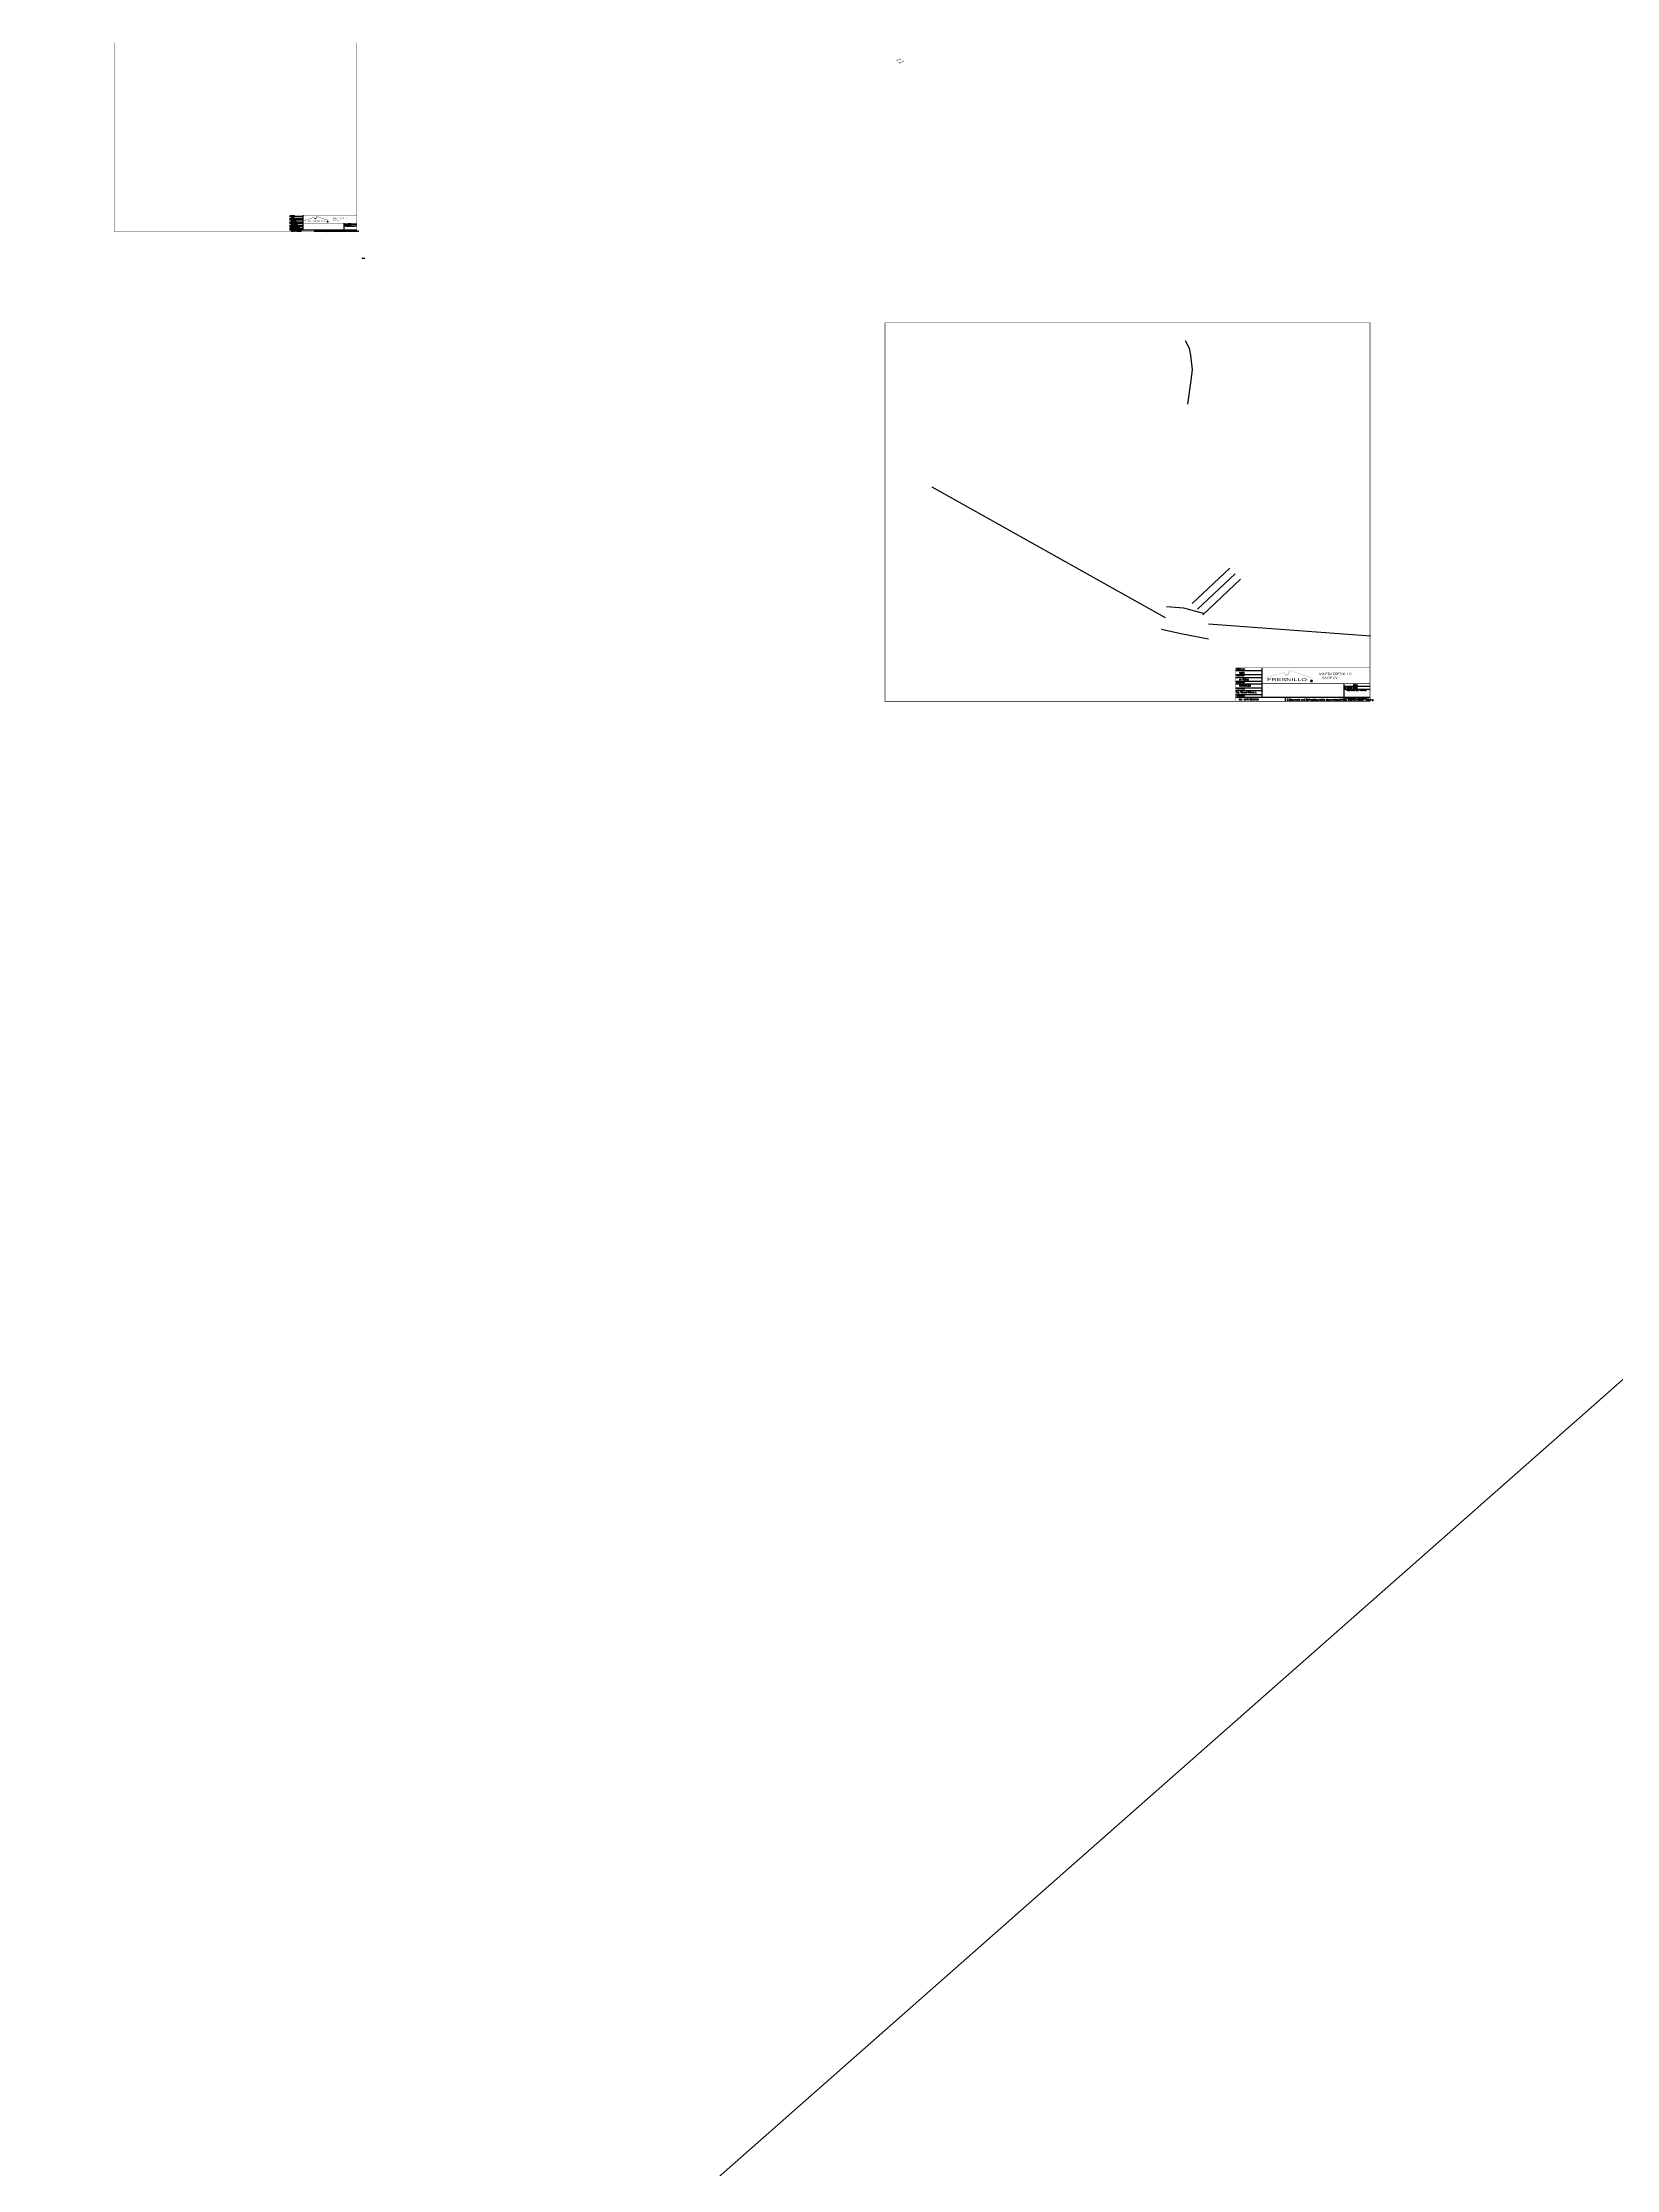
# Model space of a CAD drawing. Extents: x 3 to 13121, y 0 to 10378.
# Drawn here: x 9829 to 10240, y 9647 to 10201 of the extents above; entities that cross this region are included whole.
import ezdxf
from ezdxf.enums import TextEntityAlignment as Align

# ---------------------------------------------------------------- set-up
doc = ezdxf.new("R2010")
doc.units = 0
doc.header["$MEASUREMENT"] = 0
for name, color, linetype in [('Layer 1', 7, 'Continuous'), ('MARGEN', 7, 'Continuous'), ('MTEXT', 7, 'Continuous'), ('PE', 1, 'Continuous'), ('TXT_M', 7, 'Continuous')]:
    doc.layers.add(name, color=color, linetype=linetype)
doc.styles.add('CBF', font='')
doc.styles.add('ROMAND', font='romand', dxfattribs={"width": 0.7})
doc.styles.add('ROMANS', font='romans.shx', dxfattribs={"width": 1.65})
doc.styles.get('CBF').set_extended_font_data('Institucional')

# ---------------------------------------------------------------- blocks, each defined once
blk = doc.blocks.new('mar1a')
at = {"layer": 'PE', "linetype": 'Continuous', "lineweight": 0}
h = blk.add_hatch(color=1, dxfattribs=at)
edge = h.paths.add_edge_path()
edge.add_spline(control_points=[(0.7947, 0.0605), (0.7947, 0.0605), (0.8305, 0.0744), (0.8305, 0.0744), (0.8305, 0.0744), (0.8312, 0.0747), (0.8317, 0.0745), (0.8319, 0.0736), (0.8319, 0.0736), (0.8324, 0.0724), (0.8329, 0.0713), (0.8334, 0.0701), (0.8334, 0.0701), (0.8347, 0.0677), (0.8372, 0.0686), (0.8385, 0.0716), (0.8385, 0.0716), (0.8388, 0.0722), (0.8394, 0.0725), (0.8401, 0.0725), (0.8401, 0.0725), (0.8393, 0.0726), (0.8389, 0.0732), (0.8396, 0.0744), (0.8396, 0.0744), (0.8412, 0.0761), (0.8404, 0.0779), (0.8413, 0.0797), (0.8413, 0.0797), (0.8413, 0.0797), (0.8413, 0.0797), (0.8413, 0.0797), (0.8413, 0.0797), (0.8414, 0.0801), (0.8418, 0.0803), (0.8422, 0.0801), (0.8422, 0.0801), (0.8422, 0.0801), (0.8865, 0.0606), (0.8865, 0.0606), (0.8865, 0.0606), (0.8869, 0.0604), (0.8871, 0.06), (0.8869, 0.0597), (0.8869, 0.0597), (0.8869, 0.0597), (0.8869, 0.0597), (0.8869, 0.0597), (0.8869, 0.0597), (0.8868, 0.0593), (0.8863, 0.0592), (0.886, 0.0593), (0.886, 0.0593), (0.886, 0.0593), (0.8426, 0.0784), (0.8426, 0.0784), (0.8426, 0.0784), (0.8426, 0.0784), (0.8424, 0.0785), (0.8424, 0.0785), (0.8424, 0.0785), (0.842, 0.0768), (0.8435, 0.0754), (0.8423, 0.0735), (0.8423, 0.0735), (0.842, 0.0729), (0.8411, 0.0725), (0.8403, 0.0725), (0.8403, 0.0725), (0.8414, 0.0723), (0.8424, 0.0714), (0.8418, 0.0701), (0.8418, 0.0701), (0.8392, 0.0643), (0.8332, 0.0637), (0.832, 0.0686), (0.832, 0.0686), (0.8316, 0.0699), (0.831, 0.0715), (0.8305, 0.0729), (0.8305, 0.0729), (0.8305, 0.0729), (0.7953, 0.0592), (0.7953, 0.0592), (0.7953, 0.0592), (0.7949, 0.0591), (0.7945, 0.0592), (0.7943, 0.0596), (0.7943, 0.0596), (0.7943, 0.0596), (0.7943, 0.0596), (0.7943, 0.0596), (0.7943, 0.0596), (0.7942, 0.06), (0.7944, 0.0604), (0.7947, 0.0605)], knot_values=[0, 0, 0, 0, 0.041667, 0.041667, 0.041667, 0.041667, 0.083333, 0.083333, 0.083333, 0.083333, 0.125, 0.125, 0.125, 0.125, 0.166667, 0.166667, 0.166667, 0.166667, 0.208333, 0.208333, 0.208333, 0.208333, 0.25, 0.25, 0.25, 0.25, 0.291667, 0.291667, 0.291667, 0.291667, 0.333333, 0.333333, 0.333333, 0.333333, 0.375, 0.375, 0.375, 0.375, 0.416667, 0.416667, 0.416667, 0.416667, 0.458333, 0.458333, 0.458333, 0.458333, 0.5, 0.5, 0.5, 0.5, 0.541667, 0.541667, 0.541667, 0.541667, 0.583333, 0.583333, 0.583333, 0.583333, 0.625, 0.625, 0.625, 0.625, 0.666667, 0.666667, 0.666667, 0.666667, 0.708333, 0.708333, 0.708333, 0.708333, 0.75, 0.75, 0.75, 0.75, 0.791667, 0.791667, 0.791667, 0.791667, 0.833333, 0.833333, 0.833333, 0.833333, 0.875, 0.875, 0.875, 0.875, 0.916667, 0.916667, 0.916667, 0.916667, 0.958333, 0.958333, 0.958333, 0.958333, 1, 1, 1, 1], degree=3, periodic=0)
at = {"layer": 'Layer 1'}
for points, knots in [([(0.8852, 0.0542), (0.8862, 0.0542), (0.887, 0.0534), (0.887, 0.0524), (0.887, 0.0524), (0.887, 0.0514), (0.8862, 0.0506), (0.8852, 0.0506), (0.8852, 0.0506), (0.8842, 0.0506), (0.8834, 0.0514), (0.8834, 0.0524), (0.8834, 0.0524), (0.8834, 0.0534), (0.8842, 0.0542), (0.8852, 0.0542)], [0, 0, 0, 0, 0.25, 0.25, 0.25, 0.25, 0.5, 0.5, 0.5, 0.5, 0.75, 0.75, 0.75, 0.75, 1, 1, 1, 1]), ([(0.8852, 0.0539), (0.886, 0.0539), (0.8867, 0.0532), (0.8867, 0.0524), (0.8867, 0.0524), (0.8867, 0.0516), (0.886, 0.0509), (0.8852, 0.0509), (0.8852, 0.0509), (0.8844, 0.0509), (0.8837, 0.0516), (0.8837, 0.0524), (0.8837, 0.0524), (0.8837, 0.0532), (0.8844, 0.0539), (0.8852, 0.0539)], [0, 0, 0, 0, 0.25, 0.25, 0.25, 0.25, 0.5, 0.5, 0.5, 0.5, 0.75, 0.75, 0.75, 0.75, 1, 1, 1, 1]), ([(0.8857, 0.0524), (0.8858, 0.0524), (0.8859, 0.0525), (0.886, 0.0525), (0.886, 0.0525), (0.8861, 0.0526), (0.8861, 0.0528), (0.8861, 0.0529), (0.8861, 0.0529), (0.8861, 0.053), (0.8861, 0.0531), (0.886, 0.0532), (0.886, 0.0532), (0.886, 0.0533), (0.8859, 0.0534), (0.8858, 0.0534), (0.8858, 0.0534), (0.8857, 0.0534), (0.8856, 0.0534), (0.8854, 0.0534), (0.8854, 0.0534), (0.8854, 0.0534), (0.8845, 0.0534), (0.8845, 0.0534), (0.8845, 0.0534), (0.8845, 0.0534), (0.8845, 0.0514), (0.8845, 0.0514), (0.8845, 0.0514), (0.8845, 0.0514), (0.8848, 0.0514), (0.8848, 0.0514), (0.8848, 0.0514), (0.8848, 0.0514), (0.8848, 0.0523), (0.8848, 0.0523), (0.8848, 0.0523), (0.8848, 0.0523), (0.8854, 0.0523), (0.8854, 0.0523), (0.8854, 0.0523), (0.8854, 0.0523), (0.8859, 0.0514), (0.8859, 0.0514), (0.8859, 0.0514), (0.8859, 0.0514), (0.8863, 0.0514), (0.8863, 0.0514), (0.8863, 0.0514), (0.8863, 0.0514), (0.8857, 0.0524), (0.8857, 0.0524)], [0, 0, 0, 0, 0.076923, 0.076923, 0.076923, 0.076923, 0.153846, 0.153846, 0.153846, 0.153846, 0.230769, 0.230769, 0.230769, 0.230769, 0.307692, 0.307692, 0.307692, 0.307692, 0.384615, 0.384615, 0.384615, 0.384615, 0.461538, 0.461538, 0.461538, 0.461538, 0.538462, 0.538462, 0.538462, 0.538462, 0.615385, 0.615385, 0.615385, 0.615385, 0.692308, 0.692308, 0.692308, 0.692308, 0.769231, 0.769231, 0.769231, 0.769231, 0.846154, 0.846154, 0.846154, 0.846154, 0.923077, 0.923077, 0.923077, 0.923077, 1, 1, 1, 1]), ([(0.8848, 0.0526), (0.8848, 0.0526), (0.8853, 0.0526), (0.8853, 0.0526), (0.8853, 0.0526), (0.8855, 0.0526), (0.8856, 0.0526), (0.8856, 0.0526), (0.8856, 0.0526), (0.8857, 0.0526), (0.8858, 0.0527), (0.8858, 0.0527), (0.8858, 0.0527), (0.8858, 0.0528), (0.8858, 0.0528), (0.8858, 0.0529), (0.8858, 0.0529), (0.8858, 0.053), (0.8858, 0.0531), (0.8857, 0.0531), (0.8857, 0.0531), (0.8857, 0.0532), (0.8856, 0.0532), (0.8854, 0.0532), (0.8854, 0.0532), (0.8854, 0.0532), (0.8848, 0.0532), (0.8848, 0.0532), (0.8848, 0.0532), (0.8848, 0.0532), (0.8848, 0.0526), (0.8848, 0.0526)], [0, 0, 0, 0, 0.125, 0.125, 0.125, 0.125, 0.25, 0.25, 0.25, 0.25, 0.375, 0.375, 0.375, 0.375, 0.5, 0.5, 0.5, 0.5, 0.625, 0.625, 0.625, 0.625, 0.75, 0.75, 0.75, 0.75, 0.875, 0.875, 0.875, 0.875, 1, 1, 1, 1])]:
    blk.add_open_spline(points, degree=3, knots=knots, dxfattribs=at)
at = {"layer": 'MARGEN', "const_width": 0.001}
blk.add_lwpolyline([(0.0493, 0.9722), (1, 0.9722), (1, 0), (0.0493, 0)], close=True, dxfattribs=at)
at = {"layer": 'MARGEN'}
for points in [[(0.7362, 0.0789), (0.7877, 0.0789)], [(0.7362, 0.0685), (0.7877, 0.0685)], [(0.7362, 0.0615), (0.7877, 0.0615)], [(0.7362, 0.0518), (0.7877, 0.0518)], [(0.7362, 0.0452), (0.7877, 0.0452)], [(0.7362, 0.0348), (0.7877, 0.0348)], [(0.7362, 0.0278), (0.7877, 0.0278)], [(0.7362, 0.0174), (0.7877, 0.0174)], [(0.7362, 0.0104), (0.9485, 0.0104)], [(0.9485, 0.0389), (0.9994, 0.0389)], [(0.9485, 0.031), (0.9994, 0.031)], [(0.9485, 0.0104), (0.9994, 0.0104)]]:
    blk.add_lwpolyline(points, dxfattribs=at)
at = {"layer": 'TXT_M'}
for points, const_width in [([(1, 0.0859), (0.7362, 0.0859), (0.7362, 0)], 0.0005), ([(1, 0.0452), (0.7877, 0.0452)], 0.001)]:
    blk.add_lwpolyline(points, dxfattribs=dict(at, const_width=const_width))
for points in [[(0.7877, 0.0859), (0.7877, 0.0104)], [(0.9485, 0.0452), (0.9485, 0)], [(0.8333, 0.0104), (0.8333, 0)]]:
    blk.add_lwpolyline(points, dxfattribs=at)
at = {"layer": 'MARGEN', "style": 'ROMAND', "width": 0.7, "flags": 4}
for tag, height, p in [('TITULO', 0.0065, (0.8674, 0.0328)), ('TITULO', 0.0065, (0.8674, 0.0239)), ('TITULO', 0.0065, (0.8674, 0.015)), ('NUMERO', 0.0112, (0.9743, 0.0127)), ('CAJON', 0.00446, (0.9752, 0.0016))]:
    blk.add_attdef(tag, text='', height=height, dxfattribs=at).set_placement(p, align=Align.CENTER)
at = {"layer": 'MTEXT', "style": 'ROMAND', "width": 0.7, "flags": 4}
for tag, p, height in [('ESCALA', (0.7428, 0.0712), 0.004), ('DISENO', (0.7434, 0.0381), 0.004), ('REVISO', (0.7375, 0.021), 0.004), ('ARCHIVO', (0.8369, 0.0022), 0.004), ('FECHA', (0.9504, 0.0331), 0.0035)]:
    blk.add_attdef(tag, p, '', height=height, dxfattribs=at)
at = {"layer": 'MTEXT', "style": 'ROMAND', "width": 0.7}
for tag, p in [('COTAS', (0.7436, 0.0544)), ('NOMBRE', (0.7431, 0.0033))]:
    blk.add_attdef(tag, p, '', height=0.004, dxfattribs=at)
at = {"layer": 'TXT_M'}
for s, height, style, width, p in [('ESCALA:', 0.0028, 'ROMANS', 1.2, (0.7377, 0.0814)), ('DISENO:', 0.0028, 'ROMANS', 1.2, (0.7377, 0.0474)), ('COTAS:', 0.0028, 'ROMANS', 1.2, (0.7384, 0.0642)), ('FRESNILLO ', 0.00805, 'CBF', 1.305595, (0.7982, 0.0518)), ('REVISO:', 0.0028, 'ROMANS', 1.2, (0.7379, 0.0312)), ('DIBUJO:', 0.0028, 'ROMANS', 1.2, (0.7381, 0.0129))]:
    blk.add_text(s, height=height, dxfattribs=dict(at, style=style, width=width)).set_placement(p)
for s, height, style, width, p in [('FECHA:', 0.0028, 'ROMAND', 0.7, (0.9718, 0.0403)), ('NUMERO DE PLANO:', 0.0025, 'ROMANS', 1.2, (0.9738, 0.0268)), ('GUARDARSE EN CAJON:', 0.002125, 'ROMANS', 1.2, (0.9739, 0.0071))]:
    blk.add_text(s, height=height, dxfattribs=dict(at, style=style, width=width)).set_placement(p, align=Align.CENTER)
at = {"layer": 'TXT_M', "insert": (0.9006, 0.0733), "char_height": 0.00615, "width": 0.121713, "attachment_point": 1, "style": 'CBF'}
blk.add_mtext('MINERA FRESNILLO\\P   SA DE CV', dxfattribs=at)

msp = doc.modelspace()

# ---------------------------------------------------------------- linework, layer by layer
at = {"color": 0, "linetype": 'Continuous', "elevation": -372.16863}
msp.add_lwpolyline([(9912.51404, 10145.22365), (9913.32443, 10145.25582)], dxfattribs=at)
at = {"color": 1, "linetype": 'Continuous', "elevation": -360.24189}
msp.add_lwpolyline([(10127.87082, 10107.17478), (10128.6949, 10112.72949), (10129.09468, 10116.12347), (10128.6949, 10119.91667), (10128.29513, 10121.71339), (10127.29552, 10123.70986)], dxfattribs=at)
at = {"linetype": 'Continuous'}
for points in [[(10122.01754, 10051.47356), (10061.19787, 10085.52274)], [(10138.83413, 10064.39868), (10129.02746, 10055.14279)], [(10140.20691, 10062.94421), (10130.40023, 10053.68832)], [(10141.57969, 10061.48974), (10131.77301, 10052.23385)]]:
    msp.add_lwpolyline(points, dxfattribs=at)
at = {"linetype": 'Continuous', "elevation": -406.34923}
for points in [[(10131.93974, 10052.57818), (10126.78858, 10053.95423), (10122.27519, 10054.33807)], [(10133.22792, 10045.90131), (10126.02035, 10047.237), (10121.02683, 10048.38854)]]:
    msp.add_lwpolyline(points, dxfattribs=at)
at = {"color": 1, "linetype": 'Continuous'}
msp.add_lwpolyline([(10133.26904, 10049.85869), (10175.47832, 10046.76176)], dxfattribs=at)
at = {"color": 5, "linetype": 'Continuous', "elevation": -420}
msp.add_lwpolyline([(10256.05458, 9865.89151), (375.8291, 1150.54639)], dxfattribs=at)

# ---------------------------------------------------------------- block references
at = {"color": 0, "linetype": 'Continuous', "xscale": 66.5, "yscale": 50.75, "zscale": 66.5}
msp.add_blockref('mar1a', (9844.73136, 10152.09285), dxfattribs=at).add_auto_attribs({'ARCHIVO': 'C:\\Documents and Settings\\Usuario\\Mis documentos\\JUAN DE DIOS\\PLANOS\\SN-485.dwg', 'ESCALA': '1:250', 'NOMBRE': 'Lsc. Lenin Escobedo', 'DISENO': 'PLANEACION', 'COTAS': 'en Metros', 'REVISO': 'Ing. Manuel Molina L.', 'FECHA': '20-MAYO-2008'})
at = {"color": 5, "linetype": 'Continuous', "xscale": 133, "yscale": 101.5, "zscale": 133}
msp.add_blockref('mar1a', (10042.37997, 10029.6793), dxfattribs=at).add_auto_attribs({'ARCHIVO': 'C:\\Documents and Settings\\Usuario\\Mis documentos\\JUAN DE DIOS\\PLANOS\\SN-485.dwg', 'ESCALA': '1:500', 'NOMBRE': 'Lsc. Lenin Escobedo', 'DISENO': 'PLANEACION', 'COTAS': 'en Metros', 'REVISO': 'Ing. Manuel Molina L.', 'FECHA': '8-MAYO-2008'})

# ---------------------------------------------------------------- texts
at = {"color": 5, "linetype": 'Continuous', "char_height": 0.420043, "width": 3.616142, "attachment_point": 1, "rotation": 26.0652958}
for s, insert in [('TR-02', (10051.65653, 10196.79711)), ('TR-01', (10052.35279, 10196.16058))]:
    msp.add_mtext(s, dxfattribs=dict(at, insert=insert))

doc.saveas('drawing.dxf')
